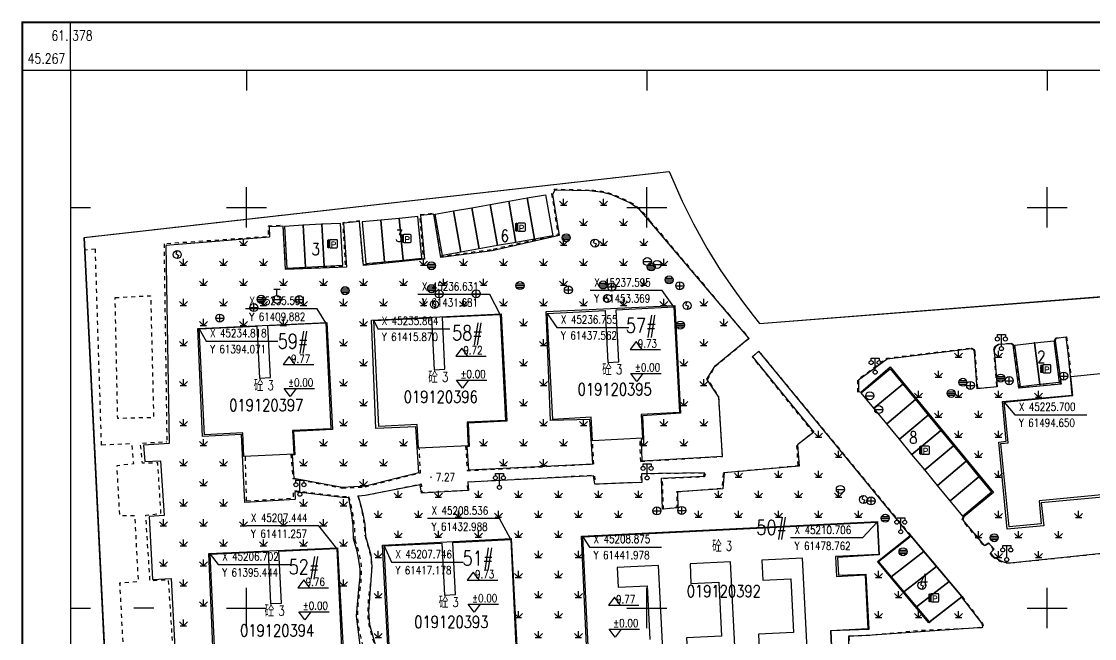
# Model space of a CAD drawing. Extents: x 61369 to 61739, y 45048 to 45284.
# Drawn here: x 61371.9 to 61505.9, y 45196.2 to 45273.2 of the extents above; entities that cross this region are included whole.
import ezdxf
from ezdxf.enums import TextEntityAlignment as Align

# ---------------------------------------------------------------- set-up
doc = ezdxf.new("R2010")
doc.units = 0
doc.header["$LTSCALE"] = 0.5
doc.header["$PDMODE"] = 32
doc.header["$PDSIZE"] = 0.05
doc.linetypes.add('ACAD_ISO04W100', pattern=[30, 24, -3, 0, -3])
doc.linetypes.add('X6', pattern=[2, 1, -1])
doc.layers.get('0').update_dxf_attribs({"linetype": 'CONTINUOUS'})
doc.layers.add('2绿化', color=8, linetype='CONTINUOUS', lineweight=13)
doc.layers.add('2道路中心线', color=1, linetype='CONTINUOUS', lineweight=13)
for name, color, linetype in [('BASICGRID', 7, 'CONTINUOUS'), ('COMPONENT', 4, 'CONTINUOUS'), ('DLSS', 4, 'CONTINUOUS'), ('GCD', 1, 'CONTINUOUS'), ('JMD', 6, 'CONTINUOUS'), ('STAIR', 2, 'CONTINUOUS'), ('TK', 7, 'CONTINUOUS'), ('ZBTZ', 3, 'CONTINUOUS'), ('ZJ', 7, 'CONTINUOUS')]:
    doc.layers.add(name, color=color, linetype=linetype)
doc.styles.add('HZ', font='rs.shx', dxfattribs={"width": 0.8, "bigfont": 'hztxt.shx'})
doc.styles.get("Standard").update_dxf_attribs({"font": 'rs.shx', "bigfont": 'hztxt.shx'})
doc.linetypes.add('1161', pattern='A,0,[149,AAA.SHX,S=0.15,R=0,X=0,Y=0],-1.6', length=1.6)

# ---------------------------------------------------------------- blocks, each defined once
blk = doc.blocks.new('gc124')
for p, q in [((-1, 1), (0, 0)), ((-0.8, 0), (0.8, 0)), ((0, 0), (0, 1.6)), ((0, 0), (1, 1))]:
    blk.add_line(p, q)
blk = doc.blocks.new('GC200')
at = {"linetype": 'Continuous', "const_width": 0.2, "flags": 128}
blk.add_lwpolyline([(-0.1, 0, 1), (0.1, 0, 1)], format="xyb", close=True, dxfattribs=at)
blk = doc.blocks.new('gcbj0118')
for p, q in [((-1, 2.9), (-1, 3.5)), ((-1, 3.5), (1, 3.5)), ((0, 0.5), (0, 3.5)), ((1, 3.5), (1, 2.9))]:
    blk.add_line(p, q)
for centre in [(-1, 2.4), (1, 2.4), (0, 0)]:
    blk.add_circle(centre, 0.5)
blk = doc.blocks.new('gcbj0102')
for p, q in [((-1, 0), (1, 0)), ((0, -1), (0, 1))]:
    blk.add_line(p, q)
blk.add_circle((0, 0), 1)
blk = doc.blocks.new('gcbj0103')
for p, q in [((-1, 0), (1, 0)), ((-0.9, 0.43), (0.9, 0.43)), ((-0.88, -0.47), (0.88, -0.47))]:
    blk.add_line(p, q)
blk.add_circle((0, 0), 1)
blk = doc.blocks.new('gcbj0101')
blk.add_line((-1, 0), (1, 0))
blk.add_circle((0, 0), 1)
blk = doc.blocks.new('gcbj0105')
for p, q in [((0, 1), (-0.38, 0.18)), ((-0.38, 0.18), (0.38, -0.18)), ((0, -1), (0.38, -0.18))]:
    blk.add_line(p, q)
blk.add_circle((0, 0), 1)
blk = doc.blocks.new('gcbj0113')
for p, q in [((-1, 0), (1, 0)), ((-0.8, 2.6), (0.8, 2.6)), ((0, 1), (0, 2.6))]:
    blk.add_line(p, q)
blk.add_circle((0, 0), 1)
blk = doc.blocks.new('*U4')
at = {"linetype": 'Continuous'}
for points in [[(-1.2, 0), (-1.175, 1), (-1.225, 1)], [(-1.2, 0), (-1.225, 1), (-1.225, -1)], [(-1.2, 0), (-1.225, -1), (-1.175, -1)], [(-1.2, 0), (-1.175, -1), (-1.175, 1)]]:
    blk.add_solid(points, dxfattribs=at)
blk = doc.blocks.new('gcbj0215')
for p, q in [((-1.4, 1), (-1.4, 0.45)), ((-1.4, 0.27), (-1.4, -0.27)), ((-1.23, 1), (-1.23, -1)), ((-1.18, 1), (-1.23, 1)), ((-1.18, 1), (-1.18, -1)), ((-1, 0.8), (-1, -0.8)), ((0.8, 1), (-0.8, 1)), ((1, -0.8), (1, 0.8)), ((-1.4, -0.45), (-1.4, -1)), ((-1.23, -1), (-1.18, -1)), ((-0.8, -1), (0.8, -1))]:
    blk.add_line(p, q)
for centre, start, end in [((-0.8, 0.8), 90, 180), ((0.8, 0.8), 0, 90), ((-0.8, -0.8), 180, 270), ((0.8, -0.8), 270, 0)]:
    blk.add_arc(centre, 0.2, start, end)
for p in [(-1.4, 0.82), (-1.4, 0.64), (-1.4, 0.45), (-1.4, 0.27), (-1.4, 0.09), (-1.4, -0.09), (-1.4, -0.27), (-1.4, -0.45), (-1.4, -0.64), (-1.4, -0.82)]:
    blk.add_point(p)
at = {"linetype": 'Continuous'}
blk.add_blockref('*U4', (0, 0), dxfattribs=at)
blk.add_text('P', height=1.5).set_placement((-0.65, -1))

msp = doc.modelspace()

# ---------------------------------------------------------------- linework, layer by layer
at = {"linetype": 'Continuous'}
for p, q in [((61405.02, 45242.42), (61412.01, 45242.79)), ((61430.38, 45239.12), (61421.4, 45239.12)), ((61431.68, 45236.63), (61430.38, 45239.12)), ((61451.9, 45239.63), (61442.92, 45239.63)), ((61453.37, 45237.6), (61451.9, 45239.63)), ((61408.82, 45237.35), (61399.84, 45237.35)), ((61409.88, 45235.59), (61408.82, 45237.35)), ((61437.56, 45236.75), (61438.77, 45235)), ((61415.87, 45235.86), (61416.39, 45234.83)), ((61438.77, 45235), (61447.75, 45235)), ((61394.07, 45234.82), (61394.93, 45233.31)), ((61416.39, 45234.83), (61425.37, 45234.83)), ((61394.93, 45233.31), (61403.91, 45233.31)), ((61494.65, 45225.7), (61495.98, 45224.11)), ((61495.98, 45224.11), (61504.95, 45224.11)), ((61431.58, 45211.15), (61422.61, 45211.15)), ((61432.99, 45208.54), (61431.58, 45211.15)), ((61409.01, 45210.26), (61400.04, 45210.26)), ((61411.26, 45207.44), (61409.01, 45210.26)), ((61478.76, 45210.71), (61476.93, 45208.74)), ((61441.98, 45208.87), (61442.85, 45207.61)), ((61476.93, 45208.74), (61467.96, 45208.74)), ((61483.01, 45208.95), (61489.35, 45201.45)), ((61417.18, 45207.75), (61418.09, 45205.71)), ((61442.85, 45207.61), (61451.83, 45207.61)), ((61395.44, 45206.7), (61396.45, 45205.43)), ((61396.45, 45205.43), (61405.43, 45205.43)), ((61418.09, 45205.71), (61427.06, 45205.71)), ((61478.92, 45205.78), (61485.26, 45198.28))]:
    msp.add_line(p, q, dxfattribs=at)
at = {"linetype": 'Continuous', "flags": 128}
for points in [[(61722.21, 45255.42), (61726.1, 45191.78), (61726.28, 45113.41), (61387.09, 45096.66), (61379.71, 45246.23), (61452.77, 45254.46), (61454.39, 45250.75), (61455.82, 45247.93), (61457.5, 45244.9), (61459.17, 45242.2), (61460.76, 45239.87), (61461.94, 45238.24), (61463.27, 45236.51), (61464.06, 45235.52), (61644.52, 45249.52)], [(61484.59, 45207.07), (61483.01, 45208.95), (61478.92, 45205.78), (61480.51, 45203.9)], [(61486.18, 45205.2), (61484.59, 45207.07), (61480.51, 45203.9), (61482.09, 45202.03)], [(61487.76, 45203.32), (61486.18, 45205.2), (61482.09, 45202.03), (61483.68, 45200.15)], [(61489.35, 45201.45), (61487.76, 45203.32), (61483.68, 45200.15), (61485.26, 45198.28)]]:
    msp.add_lwpolyline(points, close=True, dxfattribs=at)
at = {"linetype": 'Continuous'}
for p in [(61407.08, 45247.76), (61409.4, 45247.88), (61407.35, 45242.54), (61409.68, 45242.67), (61498.41, 45233.08), (61481.97, 45227.92), (61499.1, 45227.88), (61483.56, 45226), (61478.37, 45224.92), (61479.96, 45223), (61485.14, 45224.08), (61486.73, 45222.15), (61481.54, 45221.07), (61488.31, 45220.23), (61483.12, 45219.15), (61489.89, 45218.31), (61484.71, 45217.23), (61491.48, 45216.38), (61486.29, 45215.3), (61487.88, 45213.38), (61484.59, 45207.07), (61486.18, 45205.2), (61480.51, 45203.9), (61487.76, 45203.32), (61482.09, 45202.03), (61483.68, 45200.15)]:
    msp.add_point(p, dxfattribs=at)
at = {"layer": '2绿化', "color": 1}
msp.add_line((61464.06, 45235.52), (61584.25, 45244.94), dxfattribs=at)
at = {"layer": '2道路中心线', "linetype": 'ACAD_ISO04W100', "ltscale": 0.001}
msp.add_line((61379.71, 45246.23), (61452.77, 45254.46), dxfattribs=at)
at = {"layer": 'BASICGRID', "linetype": 'Continuous', "flags": 128}
for points in [[(61432.74, 45250.77), (61435.04, 45251.18), (61435.95, 45246.04), (61433.65, 45245.63)], [(61435.04, 45251.18), (61437.33, 45251.58), (61438.24, 45246.44), (61435.95, 45246.04)], [(61425.85, 45249.55), (61428.15, 45249.95), (61429.06, 45244.82), (61426.76, 45244.41)], [(61428.15, 45249.95), (61430.44, 45250.36), (61431.35, 45245.22), (61429.06, 45244.82)], [(61430.44, 45250.36), (61432.74, 45250.77), (61433.65, 45245.63), (61431.35, 45245.22)], [(61417.23, 45243.21), (61416.75, 45248.4), (61414.42, 45248.19), (61414.91, 45242.99)], [(61419.55, 45243.42), (61419.07, 45248.62), (61416.75, 45248.4), (61417.23, 45243.21)], [(61421.88, 45243.64), (61421.39, 45248.84), (61419.07, 45248.62), (61419.55, 45243.42)], [(61423.55, 45249.14), (61425.85, 45249.55), (61426.76, 45244.41), (61424.47, 45244)], [(61407.08, 45247.76), (61404.75, 45247.63), (61405.02, 45242.42), (61407.35, 45242.54)], [(61409.4, 45247.88), (61407.08, 45247.76), (61407.35, 45242.54), (61409.68, 45242.67)], [(61411.73, 45248), (61409.4, 45247.88), (61409.68, 45242.67), (61412.01, 45242.79)], [(61498.41, 45233.08), (61499.1, 45227.88), (61496.67, 45227.61), (61495.98, 45232.81)], [(61500.84, 45233.35), (61501.52, 45228.14), (61499.1, 45227.88), (61498.41, 45233.08)], [(61476.79, 45226.84), (61480.39, 45229.85), (61481.97, 45227.92), (61478.37, 45224.92)], [(61478.37, 45224.92), (61481.97, 45227.92), (61483.56, 45226), (61479.96, 45223)], [(61479.96, 45223), (61483.56, 45226), (61485.14, 45224.08), (61481.54, 45221.07)], [(61481.54, 45221.07), (61485.14, 45224.08), (61486.73, 45222.15), (61483.12, 45219.15)], [(61483.12, 45219.15), (61486.73, 45222.15), (61488.31, 45220.23), (61484.71, 45217.23)], [(61484.71, 45217.23), (61488.31, 45220.23), (61489.89, 45218.31), (61486.29, 45215.3)], [(61486.29, 45215.3), (61489.89, 45218.31), (61491.48, 45216.38), (61487.88, 45213.38)], [(61487.88, 45213.38), (61491.48, 45216.38), (61493.06, 45214.46), (61489.46, 45211.46)]]:
    msp.add_lwpolyline(points, close=True, dxfattribs=at)
at = {"layer": 'DLSS', "linetype": 'X6'}
for p, q in [((61500.93, 45233.36, 3.61), (61501.07, 45233.7, 3.61)), ((61501.07, 45233.7, 3.61), (61502.42, 45233.85, 3.61)), ((61502.42, 45233.85, 3.61), (61502.69, 45231.85, 3.61)), ((61490.51, 45232.45, 3.61), (61490.89, 45232.28, 3.61)), ((61490.89, 45232.28, 3.61), (61491, 45232.01, 3.61)), ((61493.33, 45232.22, 3.61), (61493.49, 45232.65, 3.61)), ((61493.49, 45232.65, 3.61), (61493.95, 45232.94, 3.61)), ((61493.95, 45232.94, 3.61), (61495.57, 45233.04, 3.61)), ((61495.57, 45233.04, 3.61), (61495.82, 45232.84, 3.61)), ((61491.34, 45227.43), (61491, 45232.01)), ((61493.33, 45232.22), (61493.68, 45227.65))]:
    msp.add_line(p, q, dxfattribs=at)
at = {"layer": 'DLSS', "linetype": 'X6', "flags": 128}
for points in [[(61442.79, 45252.12), (61438.42, 45252.24), (61438.1, 45251.68), (61438.9, 45246.56), (61430.54, 45244.7)], [(61430.54, 45244.7), (61424.28, 45243.85), (61423.39, 45249.24), (61421.62, 45249.05), (61422.07, 45243.57), (61414.57, 45242.82), (61414.11, 45248.3), (61412, 45248.08), (61412.33, 45242.6), (61404.87, 45242.32), (61404.56, 45247.75), (61402.69, 45247.64), (61402.71, 45246.34), (61389.68, 45245.43)], [(61450.42, 45248.29), (61462.77, 45233.64), (61462.77, 45233.64)], [(61381.1, 45244.78), (61379.78, 45244.67)], [(61381.87, 45220.34), (61381.1, 45244.78)], [(61389.68, 45245.43), (61390.03, 45220.76)], [(61383.58, 45238.74), (61388, 45238.97), (61388.38, 45223.76), (61383.89, 45223.65), (61383.58, 45238.74)], [(61489.5, 45211.42), (61493.16, 45214.46), (61480.39, 45229.92), (61476.71, 45226.86), (61476.35, 45226.89), (61476.36, 45228.51), (61479.97, 45231.19), (61490.51, 45232.45)], [(61495.82, 45232.84), (61496.54, 45227.49)], [(61463.16, 45231.36), (61463.99, 45232.07)], [(61468.89, 45217.78), (61468.75, 45220.34), (61470.76, 45221.95), (61463.16, 45231.36)], [(61483, 45209.04), (61463.99, 45232.07)], [(61502.69, 45231.85), (61502.98, 45228.91)], [(61459.44, 45218.91), (61458.98, 45226.41), (61457.6, 45228.57), (61458.54, 45230.12)], [(61491.34, 45227.43), (61493.68, 45227.65)], [(61496.54, 45227.49), (61501.65, 45228.01)], [(61384.41, 45166.51), (61386.49, 45166.62), (61385.68, 45182.99), (61384.65, 45182.93), (61384.03, 45190.5), (61384.82, 45190.68), (61384.17, 45203.15), (61386.49, 45203.31), (61386.05, 45211.5), (61384.15, 45211.49), (61383.81, 45217.8), (61385.89, 45218.03), (61385.67, 45220.5), (61381.87, 45220.34)], [(61391.97, 45187.68), (61391.85, 45190.96), (61391.05, 45191.04), (61390.25, 45203.51), (61387.93, 45203.39), (61387.4, 45211.58), (61389.29, 45211.79), (61388.9, 45218.1), (61386.97, 45218.08), (61386.73, 45220.56), (61390.03, 45220.76)], [(61427.36, 45220.22), (61427.36, 45220.22), (61427.55, 45217.14), (61443.37, 45217.97)], [(61443.37, 45217.97), (61443.21, 45220.85), (61443.21, 45220.85), (61443.21, 45220.85)], [(61449.24, 45218.3), (61449.13, 45221.17)], [(61449.13, 45220.91), (61449.13, 45220.91)], [(61400, 45213.37), (61399.85, 45218.9), (61399.85, 45218.9), (61399.85, 45218.9)], [(61405.54, 45219.18), (61405.54, 45219.18), (61405.76, 45216.17), (61411.92, 45214.97)], [(61414.8, 45215.12), (61421.72, 45216.88), (61421.57, 45219.94), (61421.57, 45219.94), (61421.57, 45219.94)], [(61449.24, 45218.3), (61459.44, 45218.91), (61459.44, 45218.91)], [(61459.57, 45216.9), (61468.89, 45217.78)], [(61427.58, 45215.74), (61443.44, 45216.59), (61443.56, 45215.49), (61449.32, 45215.71), (61449.28, 45216.78), (61457.29, 45216.89), (61457.22, 45216.37), (61451.91, 45216.13), (61452.04, 45212.36), (61453.8, 45212.6), (61453.79, 45214.57), (61453.79, 45214.57)], [(61453.79, 45214.57), (61453.84, 45214.5), (61459.42, 45214.96), (61459.57, 45216.9)], [(61411.92, 45214.97), (61414.8, 45215.12)], [(61414.81, 45214.07), (61421.79, 45215.48), (61421.92, 45214.42), (61427.64, 45214.71), (61427.58, 45215.74)], [(61400, 45213.37), (61405.84, 45213.71), (61405.84, 45214.67), (61411.92, 45213.93), (61412.74, 45213.9), (61412.74, 45213.9), (61412.74, 45213.9)], [(61413.89, 45213.98), (61414.81, 45214.07)], [(61489.5, 45211.42), (61489.34, 45210.97), (61492.12, 45207.7), (61492.65, 45208.04), (61493.26, 45207.38), (61492.82, 45206.89), (61493.14, 45206.44)], [(61506.91, 45206.77), (61495.39, 45205.58)], [(61489.38, 45201.42), (61491.94, 45198.06), (61492.06, 45197.54), (61484, 45197.17), (61477.6, 45196.56), (61475.22, 45196.45)], [(61489.38, 45201.42), (61485.27, 45198.17)]]:
    msp.add_lwpolyline(points, dxfattribs=at)
for points in [[(61450.42, 45248.29, 0.049543), (61449.05, 45249.84, 0.072677), (61447.88, 45250.65, 0.012198), (61446.71, 45251.19, 0.013336), (61445.62, 45251.63, 0.046934), (61444.48, 45251.94, 0.032412), (61442.79, 45252.12)], [(61412.74, 45213.9, -0.013495), (61413.02, 45212.83, -0.013495), (61413.23, 45211.74, -0.019638), (61413.44, 45210.15, -0.019638), (61413.52, 45208.54)], [(61413.89, 45213.98, -0.013477), (61414.19, 45212.94, -0.013477), (61414.43, 45211.89, -0.018392), (61414.66, 45210.43, -0.018392), (61414.79, 45208.96)], [(61413.52, 45208.54, -0.030028), (61414.18, 45206.11, -0.052594), (61414.32, 45204.67, -0.037542), (61414.1, 45202.02, 0.035337), (61413.85, 45199.2, 0.050258), (61414, 45197.48, 0.030461), (61414.69, 45194.73)], [(61414.79, 45208.96, -0.030028), (61415.45, 45206.52, -0.052594), (61415.59, 45205.09, -0.037542), (61415.37, 45202.43, 0.035337), (61415.13, 45199.61, 0.050258), (61415.27, 45197.89, 0.030461), (61416.18, 45194.83)], [(61495.39, 45205.58, -0.04607), (61494.76, 45205.64, -0.04607), (61494.17, 45205.81, -0.044574), (61493.63, 45206.08, -0.044574), (61493.14, 45206.44)]]:
    msp.add_lwpolyline(points, format="xyb", dxfattribs=at)
for points, elevation in [([(61462.77, 45233.64), (61458.54, 45230.12)], -0.08), ([(61500.93, 45233.36), (61501.65, 45228.01)], 3.61), ([(61483, 45209.04), (61478.89, 45205.78)], -0.01), ([(61478.89, 45205.78), (61485.27, 45198.17)], 0.1), ([(61475.24, 45196.45), (61475.45, 45190.46), (61472.81, 45190.33)], 6.29)]:
    msp.add_lwpolyline(points, dxfattribs=dict(at, elevation=elevation))
at = {"layer": 'JMD', "linetype": 'Continuous', "flags": 128}
for points in [[(61431.68, 45236.63), (61432.32, 45223.42), (61427.53, 45223.18), (61427.6, 45221.69), (61427.67, 45220.24), (61421.45, 45219.94), (61421.31, 45222.88), (61416.51, 45222.65), (61415.87, 45235.86), (61423.09, 45236.21), (61423.41, 45229.72), (61424.77, 45229.79), (61424.46, 45236.28)], [(61453.37, 45237.6), (61454.07, 45224.38), (61449.28, 45224.13), (61449.36, 45222.63), (61449.44, 45221.18), (61443.21, 45220.85), (61443.06, 45223.8), (61438.26, 45223.54), (61437.56, 45236.75), (61444.78, 45237.14), (61445.13, 45230.65), (61446.49, 45230.72), (61446.15, 45237.21)], [(61409.88, 45235.59), (61410.53, 45222.38), (61405.73, 45222.14), (61405.81, 45220.64), (61405.88, 45219.2), (61399.66, 45218.89), (61399.51, 45221.84), (61394.72, 45221.6), (61394.07, 45234.82), (61401.29, 45235.17), (61401.61, 45228.68), (61402.98, 45228.75), (61402.66, 45235.24)], [(61432.99, 45208.54), (61433.65, 45195.32), (61428.85, 45195.08), (61428.93, 45193.58), (61429, 45192.14), (61422.78, 45191.83), (61422.63, 45194.77), (61417.84, 45194.53), (61417.18, 45207.75), (61424.4, 45208.11), (61424.72, 45201.62), (61426.09, 45201.68), (61425.77, 45208.18)], [(61411.26, 45207.44), (61411.88, 45194.23), (61407.08, 45194), (61407.15, 45192.51), (61407.22, 45191.06), (61401, 45190.76), (61400.86, 45193.71), (61396.06, 45193.49), (61395.44, 45206.7), (61402.67, 45207.04), (61402.97, 45200.55), (61404.34, 45200.61), (61404.03, 45207.1)]]:
    msp.add_lwpolyline(points, close=True, dxfattribs=at)
for points in [[(61516.84, 45215.09), (61499, 45213.38), (61499.27, 45210.49), (61495.24, 45210.11), (61494.24, 45220.54), (61495.14, 45220.62), (61494.65, 45225.7), (61503.21, 45226.52), (61502.98, 45228.91), (61509.98, 45229.58)], [(61442.78, 45192.71), (61441.98, 45208.87), (61478.76, 45210.71), (61478.96, 45206.68), (61473.57, 45206.41), (61473.69, 45203.95), (61477.29, 45204.12), (61477.62, 45197.4), (61472.93, 45197.17), (61473.07, 45194.22)], [(61461.06, 45193.62), (61460.46, 45205.76), (61455.39, 45205.51), (61455.51, 45203.04), (61459.01, 45203.21), (61459.34, 45196.49), (61454.95, 45196.27), (61455.1, 45193.33)], [(61470.05, 45194.07), (61469.44, 45206.21), (61464.38, 45205.95), (61464.5, 45203.49), (61468, 45203.66), (61468.33, 45196.94), (61463.94, 45196.72), (61464.09, 45193.78)], [(61452.07, 45193.18), (61451.47, 45205.31), (61446.3, 45205.05), (61446.43, 45202.59), (61450.02, 45202.77), (61450.36, 45196.05)]]:
    msp.add_lwpolyline(points, dxfattribs=at)
at = {"layer": 'STAIR', "color": 1}
msp.add_line((61379.71, 45246.23), (61388.55, 45067.1), dxfattribs=at)
at = {"layer": 'TK', "linetype": 'Continuous'}
for p, q in [((61377.99, 45267.07), (61377.99, 45273.07)), ((61377.99, 45267.07), (61371.99, 45267.07)), ((61400, 45267.07), (61400, 45264.57)), ((61450, 45267.07), (61450, 45264.57)), ((61500, 45267.07), (61500, 45264.57)), ((61400, 45247.5), (61400, 45252.5)), ((61450, 45247.5), (61450, 45252.5)), ((61500, 45247.5), (61500, 45252.5)), ((61377.99, 45250), (61380.49, 45250)), ((61397.5, 45250), (61402.5, 45250)), ((61447.5, 45250), (61452.5, 45250)), ((61497.5, 45250), (61502.5, 45250)), ((61400, 45197.5), (61400, 45202.5)), ((61450, 45197.5), (61450, 45202.5)), ((61500, 45197.5), (61500, 45202.5)), ((61377.99, 45200), (61380.49, 45200)), ((61397.5, 45200), (61402.5, 45200)), ((61447.5, 45200), (61452.5, 45200)), ((61497.5, 45200), (61502.5, 45200))]:
    msp.add_line(p, q, dxfattribs=at)
at = {"layer": 'TK', "color": 7, "linetype": 'Continuous'}
msp.add_line((61388.42, 45200), (61385.92, 45200), dxfattribs=at)
at = {"layer": 'TK', "linetype": 'Continuous', "const_width": 0.25, "flags": 128}
msp.add_lwpolyline([(61371.99, 45051.07), (61738.99, 45051.07), (61738.99, 45273.07), (61371.99, 45273.07)], close=True, dxfattribs=at)
at = {"layer": 'TK', "linetype": 'Continuous', "flags": 128}
msp.add_lwpolyline([(61377.99, 45057.07), (61732.99, 45057.07), (61732.99, 45267.07), (61377.99, 45267.07)], close=True, dxfattribs=at)
at = {"layer": 'ZBTZ', "linetype": '1161', "flags": 128}
for points in [[(61450.41, 45248.2), (61449.1, 45249.69), (61447.87, 45250.57), (61445.64, 45251.56), (61444.56, 45251.87), (61442.83, 45252.05), (61438.5, 45252.16), (61438.23, 45251.61), (61439.04, 45246.5), (61430.68, 45244.57), (61424.25, 45243.73), (61423.39, 45249.14), (61421.74, 45248.97), (61422.22, 45243.53), (61414.58, 45242.74), (61414.1, 45248.23), (61412.09, 45248.03), (61412.47, 45242.55), (61404.85, 45242.24), (61404.57, 45247.67), (61402.82, 45247.58), (61402.87, 45246.26), (61389.92, 45245.24), (61390.32, 45220.55), (61387.1, 45220.34), (61387.3, 45218.27), (61389.24, 45218.35), (61389.71, 45211.56), (61387.81, 45211.4), (61388.24, 45203.55), (61390.56, 45203.69), (61391.24, 45191.09), (61391.96, 45191.09), (61392.08, 45187.77), (61400.89, 45188.06), (61400.65, 45193.46), (61395.87, 45193.24), (61395.27, 45206.79), (61411.37, 45207.53), (61412.1, 45194.11), (61407.26, 45193.87), (61407.37, 45191.01), (61407.09, 45190.99), (61407.26, 45188.49), (61414.84, 45188.78), (61414.47, 45194.74), (61414.18, 45195.32), (61413.72, 45199.03), (61414.05, 45202.75), (61414.18, 45203.88), (61414.19, 45204.85), (61414.02, 45205.98), (61413.79, 45207.09), (61413.36, 45208.62), (61413.3, 45210.24), (61413.14, 45211.62), (61412.75, 45213.76), (61411.99, 45213.78), (61406.02, 45214.49), (61406.05, 45213.53), (61399.77, 45213.16), (61399.34, 45221.67), (61394.48, 45221.42), (61393.91, 45234.89), (61410, 45235.64), (61410.71, 45222.27), (61405.87, 45222.03), (61406.01, 45219.12), (61405.67, 45219.1), (61405.89, 45216.2), (61411.95, 45215.06), (61414.83, 45215.24), (61418.65, 45216.21), (61421.53, 45216.9), (61421.13, 45222.59), (61416.13, 45222.39), (61415.59, 45235.93), (61431.78, 45236.72), (61432.51, 45223.31), (61427.68, 45223.06), (61427.82, 45220.16), (61427.51, 45220.11), (61427.72, 45217.23), (61443.24, 45218.01), (61442.86, 45223.54), (61437.95, 45223.4), (61437.42, 45237), (61453.5, 45237.76), (61453.5, 45237.67), (61454.22, 45224.3), (61449.46, 45223.97), (61449.58, 45221.07), (61449.27, 45221.03), (61449.37, 45218.35), (61459.44, 45218.94), (61458.97, 45226.31), (61457.5, 45228.55), (61458.55, 45230.24), (61462.74, 45233.66)], [(61577.32, 45208.48), (61578.68, 45209.06), (61579.95, 45209.44), (61581.49, 45209.9), (61581.41, 45211.32), (61583.15, 45211.42), (61583.06, 45213.93), (61582.19, 45213.9), (61582.07, 45217.24), (61582.85, 45217.23), (61580.62, 45240.72), (61576.64, 45240.31), (61576.14, 45240.23), (61575.78, 45240.07), (61575.23, 45239.75), (61574.91, 45239.41), (61574.76, 45239.12), (61574.74, 45238.63), (61580.11, 45236.42), (61581.59, 45218.89), (61576.22, 45221.08), (61571.86, 45220.61), (61566.88, 45218.03), (61565.69, 45217.92), (61560.49, 45219.74), (61555.91, 45219.43), (61550.96, 45216.38), (61549.17, 45234.09), (61552.9, 45238.5), (61543.45, 45237.83), (61543.77, 45232.91), (61538.44, 45232.33), (61537.59, 45237.33), (61535.76, 45237.29), (61535.64, 45236.81), (61535.92, 45234.25), (61536.16, 45231.87), (61544.69, 45232.71), (61545.19, 45227.66), (61546.28, 45227.78), (61547.56, 45216.72), (61542.57, 45216.16), (61542.25, 45219), (61525.09, 45217.56), (61525.43, 45214.73), (61521.29, 45214.34), (61521.57, 45212.22), (61516.74, 45211.82), (61516.48, 45214.69), (61499.25, 45213.13), (61499.58, 45210.27), (61495.02, 45209.84), (61493.99, 45220.71), (61494.88, 45220.8), (61494.44, 45225.75), (61503.14, 45226.57), (61502.93, 45228.87), (61502.63, 45231.79), (61502.38, 45233.78), (61501.08, 45233.64), (61500.99, 45233.33), (61501.76, 45227.95), (61496.48, 45227.42), (61495.76, 45232.8), (61495.52, 45232.97), (61493.96, 45232.88), (61493.55, 45232.61), (61493.4, 45232.18), (61493.77, 45227.59), (61491.27, 45227.36), (61490.91, 45231.98), (61490.8, 45232.21), (61490.5, 45232.34), (61480, 45231.06), (61476.45, 45228.42), (61476.43, 45227.02), (61476.72, 45226.95), (61480.41, 45230.08), (61493.32, 45214.43), (61489.58, 45211.37), (61489.46, 45210.95), (61492.15, 45207.79), (61492.66, 45208.13), (61493.37, 45207.34), (61492.92, 45206.9), (61493.23, 45206.45), (61494.21, 45205.87), (61494.69, 45205.72), (61495.38, 45205.65), (61506.85, 45206.86), (61521.69, 45208.02), (61522.23, 45199.32), (61524.9, 45199.5), (61527.71, 45200.14), (61529.49, 45200.2), (61531.33, 45199.84), (61534.15, 45198.91), (61535.23, 45198.81), (61538.91, 45198.98), (61543.08, 45199.33), (61547.09, 45199.97), (61548.7, 45200.43), (61550.94, 45201.53), (61552.65, 45201.92), (61554.8, 45201.96), (61557.73, 45201.91), (61559.67, 45202.1), (61562.55, 45202.64), (61562.49, 45203.84), (61565.71, 45204.08), (61565.87, 45202.98), (61567.08, 45203.38), (61568.82, 45203.97), (61569.68, 45204.29), (61571.4, 45205.09), (61573.58, 45206.37), (61575.3, 45207.34)], [(61463.98, 45232.04), (61463.2, 45231.36), (61470.85, 45221.93), (61468.81, 45220.35), (61469.03, 45217.69), (61459.66, 45216.87), (61459.49, 45214.89), (61453.83, 45214.49), (61453.88, 45212.52), (61451.94, 45212.33), (61451.83, 45216.2), (61457.11, 45216.44), (61457.18, 45216.85), (61449.33, 45216.73), (61449.38, 45215.68), (61443.49, 45215.47), (61443.33, 45216.51), (61427.65, 45215.7), (61427.73, 45214.66), (61421.83, 45214.33), (61421.68, 45215.39), (61414.8, 45214.03), (61413.95, 45213.94), (61414.2, 45213.08), (61414.47, 45211.94), (61414.75, 45210.48), (61414.86, 45208.98), (61415.5, 45206.63), (61415.65, 45205.17), (61415.21, 45199.56), (61415.33, 45197.94), (61416.26, 45194.68), (61416.67, 45188.82), (61422.92, 45189.17), (61422.86, 45191.76), (61422.64, 45191.75), (61422.44, 45194.65), (61417.66, 45194.47), (61416.96, 45207.85), (61433.04, 45208.66), (61433.75, 45195.25), (61428.99, 45194.99), (61429.09, 45192.06), (61428.65, 45192.05), (61428.93, 45189.65), (61440.29, 45189.95), (61440.41, 45188.91), (61443.16, 45189.01), (61443, 45192.6), (61442.58, 45192.57), (61441.83, 45208.97), (61478.8, 45210.79), (61479, 45206.63), (61473.81, 45206.29), (61473.92, 45204.08), (61477.36, 45204.23), (61477.74, 45197.3), (61472.98, 45197.14), (61473.1, 45194.21), (61472.77, 45194.17), (61472.89, 45190.42), (61475.37, 45190.51), (61475.22, 45196.51), (61477.57, 45196.62), (61491.99, 45197.59), (61491.88, 45198.07), (61489.34, 45201.35), (61485.23, 45198.13), (61478.81, 45205.8), (61482.9, 45209.05)]]:
    msp.add_lwpolyline(points, close=True, dxfattribs=at)
at = {"layer": 'ZJ', "color": 7, "linetype": 'Continuous', "flags": 128}
for points in [[(61427.62, 45231.43), (61426.87, 45232.43), (61426.12, 45231.43), (61429.92, 45231.43)], [(61449.4, 45232.26), (61448.65, 45233.26), (61447.9, 45232.26), (61451.7, 45232.26)], [(61406.08, 45230.37), (61405.33, 45231.37), (61404.58, 45230.37), (61408.38, 45230.37)], [(61427.71, 45228.45), (61426.96, 45227.45), (61426.21, 45228.45), (61430.01, 45228.44)], [(61449.5, 45229.27), (61448.75, 45228.27), (61448, 45229.27), (61451.8, 45229.27)], [(61406.17, 45227.38), (61405.42, 45226.39), (61404.67, 45227.39), (61408.47, 45227.38)], [(61429.07, 45203.47), (61428.32, 45204.47), (61427.57, 45203.47), (61431.37, 45203.47)], [(61407.91, 45202.52), (61407.16, 45203.52), (61406.41, 45202.52), (61410.21, 45202.52)], [(61429.16, 45200.48), (61428.41, 45199.48), (61427.66, 45200.48), (61431.46, 45200.48)], [(61446.69, 45200.36), (61445.94, 45201.36), (61445.19, 45200.36), (61448.99, 45200.36)], [(61408, 45199.53), (61407.25, 45198.54), (61406.5, 45199.54), (61410.3, 45199.53)], [(61446.79, 45197.37), (61446.03, 45196.37), (61445.29, 45197.37), (61449.09, 45197.36)]]:
    msp.add_lwpolyline(points, dxfattribs=at)

# ---------------------------------------------------------------- block references
at = {"layer": 'COMPONENT', "linetype": 'Continuous', "xscale": 0.5, "yscale": 0.5}
for name, p in [('gcbj0215', (61434.33, 45247.52)), ('gcbj0215', (61410.85, 45245.46)), ('gcbj0215', (61420.04, 45246.11)), ('gcbj0103', (61439.93, 45246.21, 3.62)), ('gcbj0105', (61443.5, 45245.53, 3.81)), ('gcbj0105', (61391.33, 45244.1, 3.65)), ('gcbj0103', (61423.09, 45242.71, 3.6)), ('gcbj0101', (61450.06, 45243.24, 3.77)), ('gcbj0103', (61450.54, 45242.57, 3.79)), ('gcbj0101', (61451.28, 45242.88, 3.79)), ('gcbj0103', (61423.1, 45239.85, 3.72)), ('gcbj0103', (61434.15, 45240.23, 3.71)), ('gcbj0103', (61444.54, 45240.31, 3.82)), ('gcbj0102', (61445.61, 45240.06, 3.83)), ('gcbj0103', (61452.78, 45240.95, 3.93)), ('gcbj0102', (61454.11, 45240.22, 3.94)), ('gcbj0103', (61401.82, 45238.52, 3.85)), ('gcbj0113', (61403.79, 45238.5, 4.53)), ('gcbj0102', (61406.57, 45238.49, 3.88)), ('gcbj0103', (61412.3, 45239.6, 3.8)), ('gcbj0102', (61424.05, 45239.2, 3.81)), ('gcbj0102', (61428.68, 45239.22, 3.8)), ('gcbj0102', (61440.19, 45239.69, 3.72)), ('gcbj0105', (61445.07, 45238.63, 4.17)), ('gcbj0102', (61400.9, 45237.49, 3.94)), ('gcbj0105', (61423.46, 45237.89, 3.88)), ('gcbj0105', (61455.03, 45237.74, 4.05)), ('gcbj0102', (61396.64, 45236.18, 3.98)), ('gcbj0103', (61454.18, 45235.31, 4.12)), ('gcbj0118', (61494.29, 45232.37, 3.7)), ('gcbj0118', (61478.52, 45229.43, 3.85)), ('gcbj0215', (61499.95, 45229.86)), ('gcbj0103', (61489.49, 45228.17, 3.94)), ('gcbj0102', (61490.42, 45227.77, 3.87)), ('gcbj0103', (61494.2, 45228.69, 4.05)), ('gcbj0102', (61495.26, 45228.37, 3.94)), ('gcbj0102', (61502.08, 45228.94, 4)), ('gcbj0101', (61477.85, 45226.48, 3.68)), ('gcbj0103', (61488.01, 45226.78, 3.97)), ('gcbj0101', (61478.96, 45224.76, 3.69)), ('gcbj0215', (61484.8, 45219.68)), ('gcbj0118', (61450.03, 45216.23, 5.91)), ('gcbj0118', (61431.58, 45215.05, 5.55)), ('gcbj0118', (61406.65, 45214.19, 5.89)), ('gcbj0101', (61474.17, 45214.79, 3.87)), ('gcbj0105', (61477.06, 45213.54, 3.75)), ('gcbj0102', (61478, 45213.36, 3.81)), ('gcbj0102', (61451.25, 45212.12, 5.53)), ('gcbj0102', (61454.35, 45212.17, 5.47)), ('gcbj0103', (61479.78, 45211.21, 3.79)), ('gcbj0118', (61481.72, 45209.51, 3.73)), ('gcbj0103', (61493.4, 45208.77, 4.2)), ('gcbj0103', (61482, 45207.02, 3.74)), ('gcbj0118', (61494.96, 45206.04, 3.76)), ('gcbj0105', (61484.36, 45202.82, 3.76)), ('gcbj0215', (61485.98, 45201.28))]:
    msp.add_blockref(name, p, dxfattribs=at)
at = {"layer": 'GCD', "linetype": 'Continuous'}
ref = msp.add_blockref('GC200', (61423.03, 45216.32, 7.26), dxfattribs=dict(at, xscale=0.5, yscale=0.5, zscale=0.5))
ref.add_attrib('height', '7.27', dxfattribs={"linetype": 'Continuous', "height": 1, "style": 'HZ', "width": 0.8}).set_placement((61423.63, 45216.32, 7.26), align=Align.MIDDLE_LEFT)
at = {"layer": 'ZBTZ', "linetype": 'Continuous', "xscale": 0.5, "yscale": 0.5}
for p in [(61439.6, 45250.27), (61444.6, 45250.27), (61442.1, 45247.77), (61447.1, 45247.77), (61399.6, 45245.27), (61439.6, 45245.27), (61444.6, 45245.27), (61449.6, 45245.27), (61392.1, 45242.77), (61397.1, 45242.77), (61402.1, 45242.77), (61422.1, 45242.77), (61427.1, 45242.77), (61432.1, 45242.77), (61437.1, 45242.77), (61442.1, 45242.77), (61447.1, 45242.77), (61452.1, 45242.77), (61394.6, 45240.27), (61399.6, 45240.27), (61404.6, 45240.27), (61409.6, 45240.27), (61414.6, 45240.27), (61419.6, 45240.27), (61424.6, 45240.27), (61429.6, 45240.27), (61439.6, 45240.27), (61449.6, 45240.27), (61392.1, 45237.77), (61397.1, 45237.77), (61402.1, 45237.77), (61407.1, 45237.77), (61412.1, 45237.77), (61417.1, 45237.77), (61422.1, 45237.77), (61427.1, 45237.77), (61432.1, 45237.77), (61437.1, 45237.77), (61442.1, 45237.77), (61447.1, 45237.77), (61452.1, 45237.77), (61457.1, 45237.77), (61394.6, 45235.27), (61399.6, 45235.27), (61404.6, 45235.27), (61414.6, 45235.27), (61434.6, 45235.27), (61459.6, 45235.27), (61392.1, 45232.77), (61412.1, 45232.77), (61437.1, 45232.77), (61457.1, 45232.77), (61414.6, 45230.27), (61434.6, 45230.27), (61454.6, 45230.27), (61488.93, 45231.31), (61493.93, 45231.31), (61486.43, 45228.81), (61392.1, 45227.77), (61412.1, 45227.77), (61437.1, 45227.77), (61457.1, 45227.77), (61483.93, 45226.31), (61488.93, 45226.31), (61493.93, 45226.31), (61498.93, 45226.31), (61414.6, 45225.27), (61434.6, 45225.27), (61454.6, 45225.27), (61486.43, 45223.81), (61491.43, 45223.81), (61392.1, 45222.77), (61412.1, 45222.77), (61437.1, 45222.77), (61442.1, 45222.77), (61452.1, 45222.77), (61457.1, 45222.77), (61471.45, 45221.32), (61488.93, 45221.31), (61493.93, 45221.31), (61394.6, 45220.27), (61409.6, 45220.27), (61414.6, 45220.27), (61419.6, 45220.27), (61429.6, 45220.27), (61434.6, 45220.27), (61439.6, 45220.27), (61449.6, 45220.27), (61454.6, 45220.27), (61473.95, 45218.82), (61491.43, 45218.81), (61392.1, 45217.77), (61397.1, 45217.77), (61407.1, 45217.77), (61412.1, 45217.77), (61417.1, 45217.77), (61432.1, 45217.77), (61437.1, 45217.77), (61461.45, 45216.32), (61466.45, 45216.32), (61471.45, 45216.32), (61493.93, 45216.31), (61394.6, 45215.27), (61414.6, 45215.27), (61392.1, 45212.77), (61397.1, 45212.77), (61407.1, 45212.77), (61412.1, 45212.77), (61418.95, 45213.82), (61423.95, 45213.82), (61428.95, 45213.82), (61433.95, 45213.82), (61438.95, 45213.82), (61443.95, 45213.82), (61448.95, 45213.82), (61458.95, 45213.82), (61463.95, 45213.82), (61468.95, 45213.82), (61473.95, 45213.82), (61389.6, 45210.27), (61394.6, 45210.27), (61399.6, 45210.27), (61404.6, 45210.27), (61409.6, 45210.27), (61416.45, 45211.32), (61421.45, 45211.32), (61426.45, 45211.32), (61431.45, 45211.32), (61436.45, 45211.32), (61441.45, 45211.32), (61446.45, 45211.32), (61456.45, 45211.32), (61461.45, 45211.32), (61466.45, 45211.32), (61471.45, 45211.32), (61476.45, 45211.32), (61493.93, 45211.31), (61503.93, 45211.31), (61418.95, 45208.82), (61423.95, 45208.82), (61428.95, 45208.82), (61433.95, 45208.82), (61438.95, 45208.82), (61491.43, 45208.81), (61496.43, 45208.81), (61501.43, 45208.81), (61392.1, 45207.77), (61397.1, 45207.77), (61402.1, 45207.77), (61407.1, 45207.77), (61412.1, 45207.77), (61416.45, 45206.32), (61436.45, 45206.32), (61441.45, 45206.32), (61493.93, 45206.31), (61498.93, 45206.31), (61389.6, 45205.27), (61394.6, 45205.27), (61433.95, 45203.82), (61438.95, 45203.82), (61478.95, 45203.82), (61392.1, 45202.77), (61412.1, 45202.77), (61416.45, 45201.32), (61436.45, 45201.32), (61441.45, 45201.32), (61481.45, 45201.32), (61394.6, 45200.27), (61433.95, 45198.82), (61438.95, 45198.82), (61478.95, 45198.82), (61483.95, 45198.82), (61488.95, 45198.82), (61392.1, 45197.77), (61416.45, 45196.32), (61436.45, 45196.32), (61441.45, 45196.32)]:
    msp.add_blockref('gc124', p, dxfattribs=at)

# ---------------------------------------------------------------- texts
at = {"linetype": 'Continuous', "style": 'HZ', "width": 0.8}
for s, p in [('X 45236.631', (61421.9, 45239.62)), ('X 45237.595', (61443.42, 45240.13)), ('Y 61453.369', (61443.42, 45238.13)), ('X 45235.591', (61400.34, 45237.85)), ('Y 61431.681', (61421.9, 45237.62)), ('Y 61409.882', (61400.34, 45235.85)), ('X 45235.864', (61416.89, 45235.33)), ('X 45236.755', (61439.27, 45235.5)), ('X 45234.818', (61395.43, 45233.81)), ('Y 61415.870', (61416.89, 45233.33)), ('Y 61437.562', (61439.27, 45233.5)), ('Y 61394.071', (61395.43, 45231.81)), ('X 45225.700', (61496.48, 45224.61)), ('Y 61494.650', (61496.48, 45222.61)), ('X 45208.536', (61423.11, 45211.65)), ('X 45207.444', (61400.54, 45210.76)), ('Y 61411.257', (61400.54, 45208.76)), ('Y 61432.988', (61423.11, 45209.65)), ('X 45210.706', (61468.46, 45209.24)), ('X 45208.875', (61443.35, 45208.11)), ('Y 61478.762', (61468.46, 45207.24)), ('X 45206.702', (61396.95, 45205.93)), ('X 45207.746', (61418.59, 45206.21)), ('Y 61441.978', (61443.35, 45206.11)), ('Y 61395.444', (61396.95, 45203.93)), ('Y 61417.178', (61418.59, 45204.21))]:
    msp.add_text(s, height=1, dxfattribs=at).set_placement(p)
at = {"layer": 'JMD', "linetype": 'Continuous', "style": 'HZ', "width": 0.8}
for s, height, p in [('3', 1.5, (61419.07, 45246.44)), ('6', 1.5, (61432.25, 45246.44)), ('3', 1.5, (61408.63, 45244.78)), ('57#', 1.837, (61449.29, 45235.14)), ('58#', 1.837, (61427.59, 45234.19)), ('59#', 1.837, (61405.8, 45233.15)), ('2', 1.5, (61499.28, 45231.35)), ('019120396', 1.5, (61424.25, 45226.36)), ('019120395', 1.5, (61445.98, 45227.29)), ('019120397', 1.5, (61402.45, 45225.32)), ('8', 1.5, (61483.3, 45221.26)), ('50#', 1.837, (61465.6, 45209.93)), ('51#', 1.837, (61428.9, 45206.09)), ('52#', 1.837, (61407.17, 45205.01)), ('4', 1.5, (61484.63, 45203.52)), ('019120392', 1.5, (61459.61, 45202.1)), ('019120393', 1.5, (61425.57, 45198.26)), ('019120394', 1.5, (61403.81, 45197.19))]:
    msp.add_text(s, height=height, dxfattribs=at).set_placement(p, align=Align.MIDDLE)
for p in [(61423.89, 45228.81), (61445.61, 45229.74), (61402.09, 45227.77), (61459.35, 45207.72), (61425.2, 45200.71), (61403.45, 45199.64)]:
    msp.add_text('砼', height=1.5, dxfattribs=at).set_placement(p, align=Align.MIDDLE_RIGHT)
for p in [(61446.11, 45229.77), (61402.59, 45227.79), (61424.39, 45228.84), (61459.85, 45207.75), (61403.95, 45199.66), (61425.7, 45200.73)]:
    msp.add_text('3', height=1.2, dxfattribs=at).set_placement(p, align=Align.MIDDLE_LEFT)
at = {"layer": 'TK', "linetype": 'Continuous', "style": 'HZ', "width": 0.8}
msp.add_text('61.', height=1.25, dxfattribs=at).set_placement((61377.74, 45271.44), align=Align.MIDDLE_RIGHT)
msp.add_text('378', height=1.25, dxfattribs=at).set_placement((61378.19, 45271.44), align=Align.MIDDLE_LEFT)
msp.add_text('45.267', height=1.25, dxfattribs=at).set_placement((61374.99, 45268.57), align=Align.MIDDLE)
at = {"layer": 'ZJ', "color": 7, "linetype": 'Continuous', "style": 'HZ', "width": 0.8}
for s, p in [('9.72', (61427.08, 45231.67)), ('9.73', (61448.87, 45232.5)), ('9.77', (61405.54, 45230.61)), ('9.73', (61428.53, 45203.71)), ('9.76', (61407.37, 45202.76)), ('9.77', (61446.15, 45200.6))]:
    msp.add_text(s, height=1, dxfattribs=at).set_placement(p)
for p in [(61426.71, 45228.7), (61448.5, 45229.52), (61405.17, 45227.64), (61428.16, 45200.73), (61407, 45199.79), (61445.79, 45197.62)]:
    msp.add_text('±0.00', height=1, rotation=359.9415, dxfattribs=at).set_placement(p)

doc.saveas('drawing.dxf')
